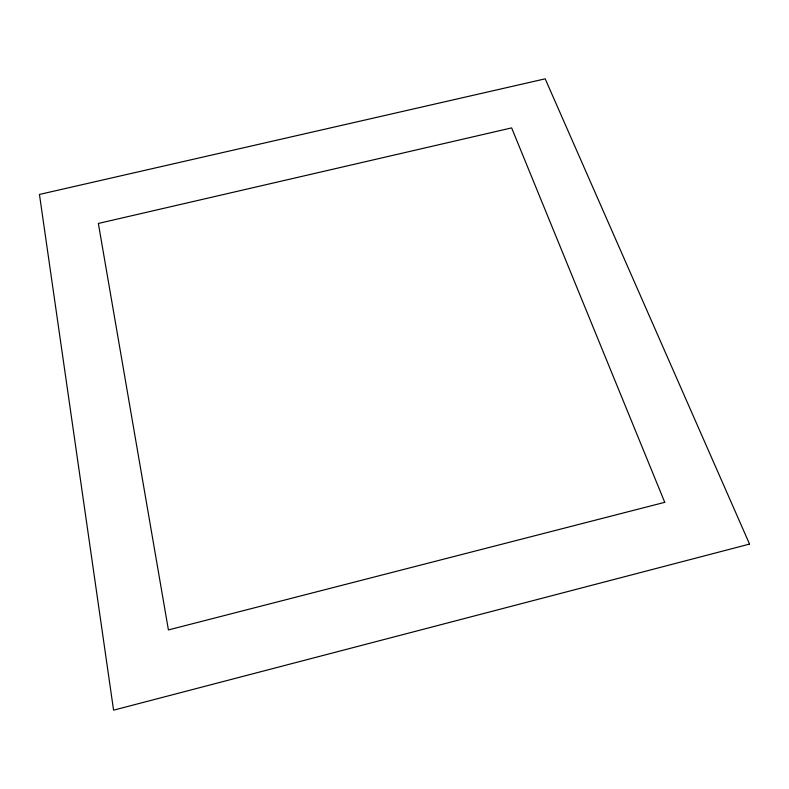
<?xml version="1.0" encoding="UTF-8"?>
<svg xmlns="http://www.w3.org/2000/svg" width="789" height="789" viewBox="0 0 789 789"><rect width="100%" height="100%" fill="white"/><g stroke="black" fill="none" stroke-linecap="round" stroke-linejoin="round"><path stroke-width="1.18" d="M749.55 544.085L113.567 710.169L39.45 194.439L545.189 78.831L749.55 544.085M664.752 502.327L168.412 629.938L98.359 223.445L511.637 127.897L664.752 502.327"/></g></svg>
